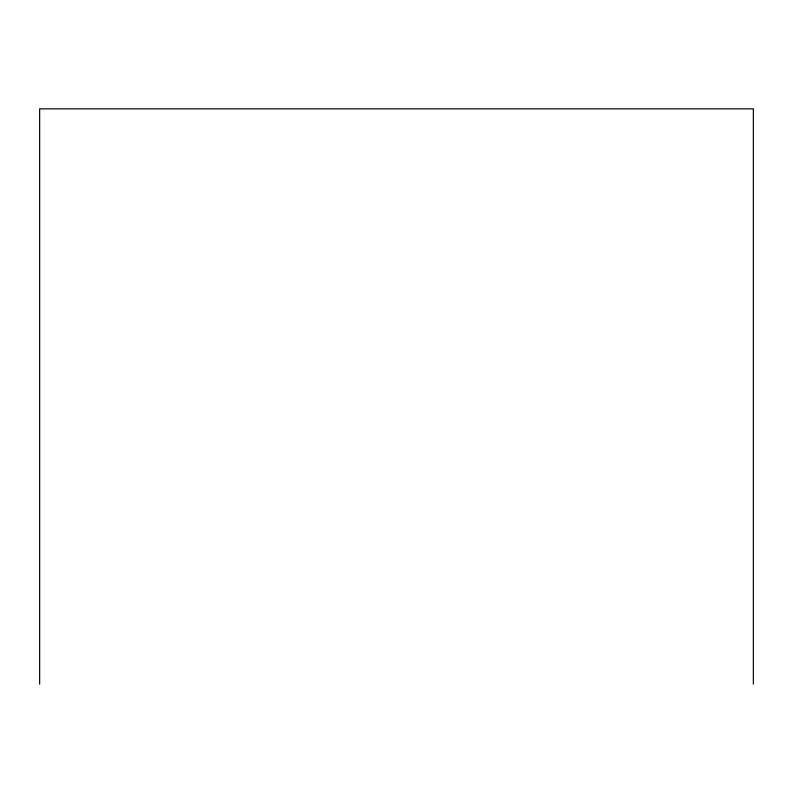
<?xml version="1.0" encoding="UTF-8"?>
<svg xmlns="http://www.w3.org/2000/svg" width="793" height="793" viewBox="0 0 793 793"><rect width="100%" height="100%" fill="white"/><g stroke="black" fill="none" stroke-linecap="round" stroke-linejoin="round"><path stroke-width="1.19" d="M753.35 684.151L753.35 108.849L39.65 108.849L39.65 684.151"/></g></svg>
